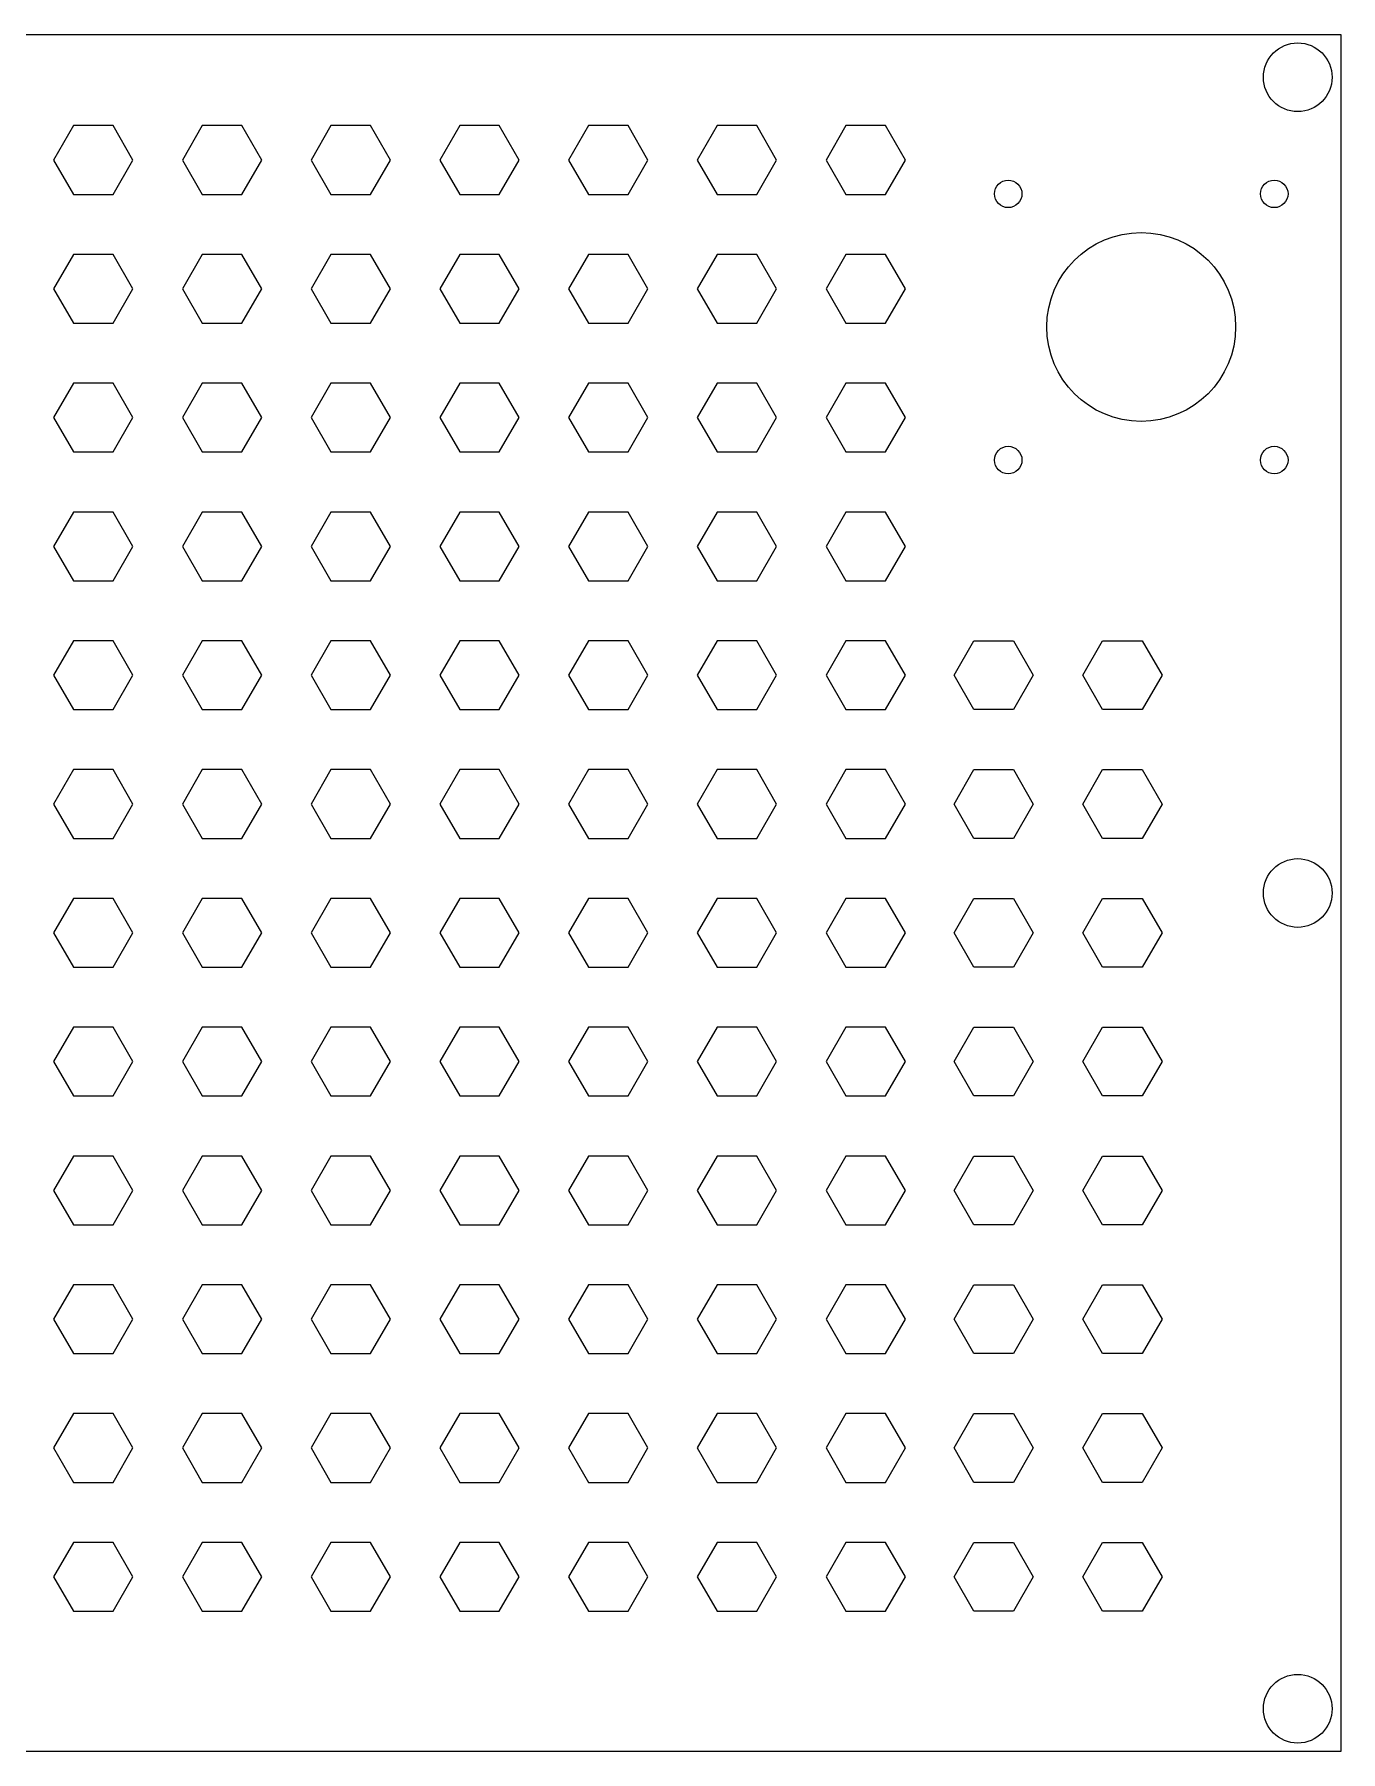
# Model space of a CAD drawing. Header units: millimetres. Extents: x -200 to 200, y -325 to -125.
# Drawn here: x 47.8 to 200, y -325 to -125 of the extents above; entities that cross this region are included whole.
import ezdxf

# ---------------------------------------------------------------- set-up
doc = ezdxf.new("R2010")
doc.units = ezdxf.units.MM
doc.layers.add('Shape2DView', color=7, linetype='CONTINUOUS')

msp = doc.modelspace()

# ---------------------------------------------------------------- linework, layer by layer
at = {"layer": 'Shape2DView'}
for p, q in [((-200, -125), (200, -125)), ((200, -125), (200, -325)), ((52.3512, -135.635), (50.0414, -139.635)), ((56.9702, -135.635), (52.3512, -135.635)), ((59.28, -139.635), (56.9702, -135.635)), ((67.3512, -135.635), (65.0414, -139.635)), ((71.9702, -135.635), (67.3512, -135.635)), ((74.28, -139.635), (71.9702, -135.635)), ((82.3512, -135.635), (80.0414, -139.635)), ((86.9702, -135.635), (82.3512, -135.635)), ((89.28, -139.635), (86.9702, -135.635)), ((97.3512, -135.635), (95.0414, -139.635)), ((101.97, -135.635), (97.3512, -135.635)), ((104.28, -139.635), (101.97, -135.635)), ((112.351, -135.635), (110.041, -139.635)), ((116.97, -135.635), (112.351, -135.635)), ((119.28, -139.635), (116.97, -135.635)), ((127.351, -135.635), (125.041, -139.635)), ((131.97, -135.635), (127.351, -135.635)), ((134.28, -139.635), (131.97, -135.635)), ((142.351, -135.635), (140.041, -139.635)), ((146.97, -135.635), (142.351, -135.635)), ((149.28, -139.635), (146.97, -135.635)), ((50.0414, -139.635), (52.3512, -143.635)), ((56.9702, -143.635), (59.28, -139.635)), ((65.0414, -139.635), (67.3512, -143.635)), ((71.9702, -143.635), (74.28, -139.635)), ((80.0414, -139.635), (82.3512, -143.635)), ((86.9702, -143.635), (89.28, -139.635)), ((95.0414, -139.635), (97.3512, -143.635)), ((101.97, -143.635), (104.28, -139.635)), ((110.041, -139.635), (112.351, -143.635)), ((116.97, -143.635), (119.28, -139.635)), ((125.041, -139.635), (127.351, -143.635)), ((131.97, -143.635), (134.28, -139.635)), ((140.041, -139.635), (142.351, -143.635)), ((146.97, -143.635), (149.28, -139.635)), ((52.3512, -143.635), (56.9702, -143.635)), ((67.3512, -143.635), (71.9702, -143.635)), ((82.3512, -143.635), (86.9702, -143.635)), ((97.3512, -143.635), (101.97, -143.635)), ((112.351, -143.635), (116.97, -143.635)), ((127.351, -143.635), (131.97, -143.635)), ((142.351, -143.635), (146.97, -143.635)), ((52.3512, -150.635), (50.0414, -154.635)), ((56.9702, -150.635), (52.3512, -150.635)), ((59.28, -154.635), (56.9702, -150.635)), ((67.3512, -150.635), (65.0414, -154.635)), ((71.9702, -150.635), (67.3512, -150.635)), ((74.28, -154.635), (71.9702, -150.635)), ((82.3512, -150.635), (80.0414, -154.635)), ((86.9702, -150.635), (82.3512, -150.635)), ((89.28, -154.635), (86.9702, -150.635)), ((97.3512, -150.635), (95.0414, -154.635)), ((101.97, -150.635), (97.3512, -150.635)), ((104.28, -154.635), (101.97, -150.635)), ((112.351, -150.635), (110.041, -154.635)), ((116.97, -150.635), (112.351, -150.635)), ((119.28, -154.635), (116.97, -150.635)), ((127.351, -150.635), (125.041, -154.635)), ((131.97, -150.635), (127.351, -150.635)), ((134.28, -154.635), (131.97, -150.635)), ((142.351, -150.635), (140.041, -154.635)), ((146.97, -150.635), (142.351, -150.635)), ((149.28, -154.635), (146.97, -150.635)), ((50.0414, -154.635), (52.3512, -158.635)), ((56.9702, -158.635), (59.28, -154.635)), ((65.0414, -154.635), (67.3512, -158.635)), ((71.9702, -158.635), (74.28, -154.635)), ((80.0414, -154.635), (82.3512, -158.635)), ((86.9702, -158.635), (89.28, -154.635)), ((95.0414, -154.635), (97.3512, -158.635)), ((101.97, -158.635), (104.28, -154.635)), ((110.041, -154.635), (112.351, -158.635)), ((116.97, -158.635), (119.28, -154.635)), ((125.041, -154.635), (127.351, -158.635)), ((131.97, -158.635), (134.28, -154.635)), ((140.041, -154.635), (142.351, -158.635)), ((146.97, -158.635), (149.28, -154.635)), ((52.3512, -158.635), (56.9702, -158.635)), ((67.3512, -158.635), (71.9702, -158.635)), ((82.3512, -158.635), (86.9702, -158.635)), ((97.3512, -158.635), (101.97, -158.635)), ((112.351, -158.635), (116.97, -158.635)), ((127.351, -158.635), (131.97, -158.635)), ((142.351, -158.635), (146.97, -158.635)), ((52.3512, -165.635), (50.0414, -169.635)), ((56.9702, -165.635), (52.3512, -165.635)), ((59.28, -169.635), (56.9702, -165.635)), ((67.3512, -165.635), (65.0414, -169.635)), ((71.9702, -165.635), (67.3512, -165.635)), ((74.28, -169.635), (71.9702, -165.635)), ((82.3512, -165.635), (80.0414, -169.635)), ((86.9702, -165.635), (82.3512, -165.635)), ((89.28, -169.635), (86.9702, -165.635)), ((97.3512, -165.635), (95.0414, -169.635)), ((101.97, -165.635), (97.3512, -165.635)), ((104.28, -169.635), (101.97, -165.635)), ((112.351, -165.635), (110.041, -169.635)), ((116.97, -165.635), (112.351, -165.635)), ((119.28, -169.635), (116.97, -165.635)), ((127.351, -165.635), (125.041, -169.635)), ((131.97, -165.635), (127.351, -165.635)), ((134.28, -169.635), (131.97, -165.635)), ((142.351, -165.635), (140.041, -169.635)), ((146.97, -165.635), (142.351, -165.635)), ((149.28, -169.635), (146.97, -165.635)), ((50.0414, -169.635), (52.3512, -173.635)), ((56.9702, -173.635), (59.28, -169.635)), ((65.0414, -169.635), (67.3512, -173.635)), ((71.9702, -173.635), (74.28, -169.635)), ((80.0414, -169.635), (82.3512, -173.635)), ((86.9702, -173.635), (89.28, -169.635)), ((95.0414, -169.635), (97.3512, -173.635)), ((101.97, -173.635), (104.28, -169.635)), ((110.041, -169.635), (112.351, -173.635)), ((116.97, -173.635), (119.28, -169.635)), ((125.041, -169.635), (127.351, -173.635)), ((131.97, -173.635), (134.28, -169.635)), ((140.041, -169.635), (142.351, -173.635)), ((146.97, -173.635), (149.28, -169.635)), ((52.3512, -173.635), (56.9702, -173.635)), ((67.3512, -173.635), (71.9702, -173.635)), ((82.3512, -173.635), (86.9702, -173.635)), ((97.3512, -173.635), (101.97, -173.635)), ((112.351, -173.635), (116.97, -173.635)), ((127.351, -173.635), (131.97, -173.635)), ((142.351, -173.635), (146.97, -173.635)), ((52.3512, -180.635), (50.0414, -184.635)), ((56.9702, -180.635), (52.3512, -180.635)), ((59.28, -184.635), (56.9702, -180.635)), ((67.3512, -180.635), (65.0414, -184.635)), ((71.9702, -180.635), (67.3512, -180.635)), ((74.28, -184.635), (71.9702, -180.635)), ((82.3512, -180.635), (80.0414, -184.635)), ((86.9702, -180.635), (82.3512, -180.635)), ((89.28, -184.635), (86.9702, -180.635)), ((97.3512, -180.635), (95.0414, -184.635)), ((101.97, -180.635), (97.3512, -180.635)), ((104.28, -184.635), (101.97, -180.635)), ((112.351, -180.635), (110.041, -184.635)), ((116.97, -180.635), (112.351, -180.635)), ((119.28, -184.635), (116.97, -180.635)), ((127.351, -180.635), (125.041, -184.635)), ((131.97, -180.635), (127.351, -180.635)), ((134.28, -184.635), (131.97, -180.635)), ((142.351, -180.635), (140.041, -184.635)), ((146.97, -180.635), (142.351, -180.635)), ((149.28, -184.635), (146.97, -180.635)), ((50.0414, -184.635), (52.3512, -188.635)), ((56.9702, -188.635), (59.28, -184.635)), ((65.0414, -184.635), (67.3512, -188.635)), ((71.9702, -188.635), (74.28, -184.635)), ((80.0414, -184.635), (82.3512, -188.635)), ((86.9702, -188.635), (89.28, -184.635)), ((95.0414, -184.635), (97.3512, -188.635)), ((101.97, -188.635), (104.28, -184.635)), ((110.041, -184.635), (112.351, -188.635)), ((116.97, -188.635), (119.28, -184.635)), ((125.041, -184.635), (127.351, -188.635)), ((131.97, -188.635), (134.28, -184.635)), ((140.041, -184.635), (142.351, -188.635)), ((146.97, -188.635), (149.28, -184.635)), ((52.3512, -188.635), (56.9702, -188.635)), ((67.3512, -188.635), (71.9702, -188.635)), ((82.3512, -188.635), (86.9702, -188.635)), ((97.3512, -188.635), (101.97, -188.635)), ((112.351, -188.635), (116.97, -188.635)), ((127.351, -188.635), (131.97, -188.635)), ((142.351, -188.635), (146.97, -188.635)), ((52.3512, -195.635), (50.0414, -199.635)), ((56.9702, -195.635), (52.3512, -195.635)), ((59.28, -199.635), (56.9702, -195.635)), ((67.3512, -195.635), (65.0414, -199.635)), ((71.9702, -195.635), (67.3512, -195.635)), ((74.28, -199.635), (71.9702, -195.635)), ((82.3512, -195.635), (80.0414, -199.635)), ((86.9702, -195.635), (82.3512, -195.635)), ((89.28, -199.635), (86.9702, -195.635)), ((97.3512, -195.635), (95.0414, -199.635)), ((101.97, -195.635), (97.3512, -195.635)), ((104.28, -199.635), (101.97, -195.635)), ((112.351, -195.635), (110.041, -199.635)), ((116.97, -195.635), (112.351, -195.635)), ((119.28, -199.635), (116.97, -195.635)), ((127.351, -195.635), (125.041, -199.635)), ((131.97, -195.635), (127.351, -195.635)), ((134.28, -199.635), (131.97, -195.635)), ((142.351, -195.635), (140.041, -199.635)), ((146.97, -195.635), (142.351, -195.635)), ((149.28, -199.635), (146.97, -195.635)), ((154.951, -199.635), (157.261, -195.635)), ((157.261, -195.635), (161.88, -195.635)), ((161.88, -195.635), (164.19, -199.635)), ((169.951, -199.635), (172.261, -195.635)), ((172.261, -195.635), (176.88, -195.635)), ((176.88, -195.635), (179.19, -199.635)), ((50.0414, -199.635), (52.3512, -203.635)), ((56.9702, -203.635), (59.28, -199.635)), ((65.0414, -199.635), (67.3512, -203.635)), ((71.9702, -203.635), (74.28, -199.635)), ((80.0414, -199.635), (82.3512, -203.635)), ((86.9702, -203.635), (89.28, -199.635)), ((95.0414, -199.635), (97.3512, -203.635)), ((101.97, -203.635), (104.28, -199.635)), ((110.041, -199.635), (112.351, -203.635)), ((116.97, -203.635), (119.28, -199.635)), ((125.041, -199.635), (127.351, -203.635)), ((131.97, -203.635), (134.28, -199.635)), ((140.041, -199.635), (142.351, -203.635)), ((146.97, -203.635), (149.28, -199.635)), ((157.261, -203.635), (154.951, -199.635)), ((164.19, -199.635), (161.88, -203.635)), ((172.261, -203.635), (169.951, -199.635)), ((179.19, -199.635), (176.88, -203.635)), ((52.3512, -203.635), (56.9702, -203.635)), ((67.3512, -203.635), (71.9702, -203.635)), ((82.3512, -203.635), (86.9702, -203.635)), ((97.3512, -203.635), (101.97, -203.635)), ((112.351, -203.635), (116.97, -203.635)), ((127.351, -203.635), (131.97, -203.635)), ((142.351, -203.635), (146.97, -203.635)), ((161.88, -203.635), (157.261, -203.635)), ((176.88, -203.635), (172.261, -203.635)), ((52.3512, -210.635), (50.0414, -214.635)), ((56.9702, -210.635), (52.3512, -210.635)), ((59.28, -214.635), (56.9702, -210.635)), ((67.3512, -210.635), (65.0414, -214.635)), ((71.9702, -210.635), (67.3512, -210.635)), ((74.28, -214.635), (71.9702, -210.635)), ((82.3512, -210.635), (80.0414, -214.635)), ((86.9702, -210.635), (82.3512, -210.635)), ((89.28, -214.635), (86.9702, -210.635)), ((97.3512, -210.635), (95.0414, -214.635)), ((101.97, -210.635), (97.3512, -210.635)), ((104.28, -214.635), (101.97, -210.635)), ((112.351, -210.635), (110.041, -214.635)), ((116.97, -210.635), (112.351, -210.635)), ((119.28, -214.635), (116.97, -210.635)), ((127.351, -210.635), (125.041, -214.635)), ((131.97, -210.635), (127.351, -210.635)), ((134.28, -214.635), (131.97, -210.635)), ((142.351, -210.635), (140.041, -214.635)), ((146.97, -210.635), (142.351, -210.635)), ((149.28, -214.635), (146.97, -210.635)), ((154.951, -214.635), (157.261, -210.635)), ((157.261, -210.635), (161.88, -210.635)), ((161.88, -210.635), (164.19, -214.635)), ((169.951, -214.635), (172.261, -210.635)), ((172.261, -210.635), (176.88, -210.635)), ((176.88, -210.635), (179.19, -214.635)), ((50.0414, -214.635), (52.3512, -218.635)), ((56.9702, -218.635), (59.28, -214.635)), ((65.0414, -214.635), (67.3512, -218.635)), ((71.9702, -218.635), (74.28, -214.635)), ((80.0414, -214.635), (82.3512, -218.635)), ((86.9702, -218.635), (89.28, -214.635)), ((95.0414, -214.635), (97.3512, -218.635)), ((101.97, -218.635), (104.28, -214.635)), ((110.041, -214.635), (112.351, -218.635)), ((116.97, -218.635), (119.28, -214.635)), ((125.041, -214.635), (127.351, -218.635)), ((131.97, -218.635), (134.28, -214.635)), ((140.041, -214.635), (142.351, -218.635)), ((146.97, -218.635), (149.28, -214.635)), ((157.261, -218.635), (154.951, -214.635)), ((164.19, -214.635), (161.88, -218.635)), ((172.261, -218.635), (169.951, -214.635)), ((179.19, -214.635), (176.88, -218.635)), ((52.3512, -218.635), (56.9702, -218.635)), ((67.3512, -218.635), (71.9702, -218.635)), ((82.3512, -218.635), (86.9702, -218.635)), ((97.3512, -218.635), (101.97, -218.635)), ((112.351, -218.635), (116.97, -218.635)), ((127.351, -218.635), (131.97, -218.635)), ((142.351, -218.635), (146.97, -218.635)), ((161.88, -218.635), (157.261, -218.635)), ((176.88, -218.635), (172.261, -218.635)), ((52.3512, -225.635), (50.0414, -229.635)), ((56.9702, -225.635), (52.3512, -225.635)), ((59.28, -229.635), (56.9702, -225.635)), ((67.3512, -225.635), (65.0414, -229.635)), ((71.9702, -225.635), (67.3512, -225.635)), ((74.28, -229.635), (71.9702, -225.635)), ((82.3512, -225.635), (80.0414, -229.635)), ((86.9702, -225.635), (82.3512, -225.635)), ((89.28, -229.635), (86.9702, -225.635)), ((97.3512, -225.635), (95.0414, -229.635)), ((101.97, -225.635), (97.3512, -225.635)), ((104.28, -229.635), (101.97, -225.635)), ((112.351, -225.635), (110.041, -229.635)), ((116.97, -225.635), (112.351, -225.635)), ((119.28, -229.635), (116.97, -225.635)), ((127.351, -225.635), (125.041, -229.635)), ((131.97, -225.635), (127.351, -225.635)), ((134.28, -229.635), (131.97, -225.635)), ((142.351, -225.635), (140.041, -229.635)), ((146.97, -225.635), (142.351, -225.635)), ((149.28, -229.635), (146.97, -225.635)), ((154.951, -229.635), (157.261, -225.635)), ((157.261, -225.635), (161.88, -225.635)), ((161.88, -225.635), (164.19, -229.635)), ((169.951, -229.635), (172.261, -225.635)), ((172.261, -225.635), (176.88, -225.635)), ((176.88, -225.635), (179.19, -229.635)), ((50.0414, -229.635), (52.3512, -233.635)), ((56.9702, -233.635), (59.28, -229.635)), ((65.0414, -229.635), (67.3512, -233.635)), ((71.9702, -233.635), (74.28, -229.635)), ((80.0414, -229.635), (82.3512, -233.635)), ((86.9702, -233.635), (89.28, -229.635)), ((95.0414, -229.635), (97.3512, -233.635)), ((101.97, -233.635), (104.28, -229.635)), ((110.041, -229.635), (112.351, -233.635)), ((116.97, -233.635), (119.28, -229.635)), ((125.041, -229.635), (127.351, -233.635)), ((131.97, -233.635), (134.28, -229.635)), ((140.041, -229.635), (142.351, -233.635)), ((146.97, -233.635), (149.28, -229.635)), ((157.261, -233.635), (154.951, -229.635)), ((164.19, -229.635), (161.88, -233.635)), ((172.261, -233.635), (169.951, -229.635)), ((179.19, -229.635), (176.88, -233.635)), ((52.3512, -233.635), (56.9702, -233.635)), ((67.3512, -233.635), (71.9702, -233.635)), ((82.3512, -233.635), (86.9702, -233.635)), ((97.3512, -233.635), (101.97, -233.635)), ((112.351, -233.635), (116.97, -233.635)), ((127.351, -233.635), (131.97, -233.635)), ((142.351, -233.635), (146.97, -233.635)), ((161.88, -233.635), (157.261, -233.635)), ((176.88, -233.635), (172.261, -233.635)), ((52.3512, -240.635), (50.0414, -244.635)), ((56.9702, -240.635), (52.3512, -240.635)), ((59.28, -244.635), (56.9702, -240.635)), ((67.3512, -240.635), (65.0414, -244.635)), ((71.9702, -240.635), (67.3512, -240.635)), ((74.28, -244.635), (71.9702, -240.635)), ((82.3512, -240.635), (80.0414, -244.635)), ((86.9702, -240.635), (82.3512, -240.635)), ((89.28, -244.635), (86.9702, -240.635)), ((97.3512, -240.635), (95.0414, -244.635)), ((101.97, -240.635), (97.3512, -240.635)), ((104.28, -244.635), (101.97, -240.635)), ((112.351, -240.635), (110.041, -244.635)), ((116.97, -240.635), (112.351, -240.635)), ((119.28, -244.635), (116.97, -240.635)), ((127.351, -240.635), (125.041, -244.635)), ((131.97, -240.635), (127.351, -240.635)), ((134.28, -244.635), (131.97, -240.635)), ((142.351, -240.635), (140.041, -244.635)), ((146.97, -240.635), (142.351, -240.635)), ((149.28, -244.635), (146.97, -240.635)), ((154.951, -244.635), (157.261, -240.635)), ((157.261, -240.635), (161.88, -240.635)), ((161.88, -240.635), (164.19, -244.635)), ((169.951, -244.635), (172.261, -240.635)), ((172.261, -240.635), (176.88, -240.635)), ((176.88, -240.635), (179.19, -244.635)), ((50.0414, -244.635), (52.3512, -248.635)), ((56.9702, -248.635), (59.28, -244.635)), ((65.0414, -244.635), (67.3512, -248.635)), ((71.9702, -248.635), (74.28, -244.635)), ((80.0414, -244.635), (82.3512, -248.635)), ((86.9702, -248.635), (89.28, -244.635)), ((95.0414, -244.635), (97.3512, -248.635)), ((101.97, -248.635), (104.28, -244.635)), ((110.041, -244.635), (112.351, -248.635)), ((116.97, -248.635), (119.28, -244.635)), ((125.041, -244.635), (127.351, -248.635)), ((131.97, -248.635), (134.28, -244.635)), ((140.041, -244.635), (142.351, -248.635)), ((146.97, -248.635), (149.28, -244.635)), ((157.261, -248.635), (154.951, -244.635)), ((164.19, -244.635), (161.88, -248.635)), ((172.261, -248.635), (169.951, -244.635)), ((179.19, -244.635), (176.88, -248.635)), ((52.3512, -248.635), (56.9702, -248.635)), ((67.3512, -248.635), (71.9702, -248.635)), ((82.3512, -248.635), (86.9702, -248.635)), ((97.3512, -248.635), (101.97, -248.635)), ((112.351, -248.635), (116.97, -248.635)), ((127.351, -248.635), (131.97, -248.635)), ((142.351, -248.635), (146.97, -248.635)), ((161.88, -248.635), (157.261, -248.635)), ((176.88, -248.635), (172.261, -248.635)), ((52.3512, -255.635), (50.0414, -259.635)), ((56.9702, -255.635), (52.3512, -255.635)), ((59.28, -259.635), (56.9702, -255.635)), ((67.3512, -255.635), (65.0414, -259.635)), ((71.9702, -255.635), (67.3512, -255.635)), ((74.28, -259.635), (71.9702, -255.635)), ((82.3512, -255.635), (80.0414, -259.635)), ((86.9702, -255.635), (82.3512, -255.635)), ((89.28, -259.635), (86.9702, -255.635)), ((97.3512, -255.635), (95.0414, -259.635)), ((101.97, -255.635), (97.3512, -255.635)), ((104.28, -259.635), (101.97, -255.635)), ((112.351, -255.635), (110.041, -259.635)), ((116.97, -255.635), (112.351, -255.635)), ((119.28, -259.635), (116.97, -255.635)), ((127.351, -255.635), (125.041, -259.635)), ((131.97, -255.635), (127.351, -255.635)), ((134.28, -259.635), (131.97, -255.635)), ((142.351, -255.635), (140.041, -259.635)), ((146.97, -255.635), (142.351, -255.635)), ((149.28, -259.635), (146.97, -255.635)), ((154.951, -259.635), (157.261, -255.635)), ((157.261, -255.635), (161.88, -255.635)), ((161.88, -255.635), (164.19, -259.635)), ((169.951, -259.635), (172.261, -255.635)), ((172.261, -255.635), (176.88, -255.635)), ((176.88, -255.635), (179.19, -259.635)), ((50.0414, -259.635), (52.3512, -263.635)), ((56.9702, -263.635), (59.28, -259.635)), ((65.0414, -259.635), (67.3512, -263.635)), ((71.9702, -263.635), (74.28, -259.635)), ((80.0414, -259.635), (82.3512, -263.635)), ((86.9702, -263.635), (89.28, -259.635)), ((95.0414, -259.635), (97.3512, -263.635)), ((101.97, -263.635), (104.28, -259.635)), ((110.041, -259.635), (112.351, -263.635)), ((116.97, -263.635), (119.28, -259.635)), ((125.041, -259.635), (127.351, -263.635)), ((131.97, -263.635), (134.28, -259.635)), ((140.041, -259.635), (142.351, -263.635)), ((146.97, -263.635), (149.28, -259.635)), ((157.261, -263.635), (154.951, -259.635)), ((164.19, -259.635), (161.88, -263.635)), ((172.261, -263.635), (169.951, -259.635)), ((179.19, -259.635), (176.88, -263.635)), ((52.3512, -263.635), (56.9702, -263.635)), ((67.3512, -263.635), (71.9702, -263.635)), ((82.3512, -263.635), (86.9702, -263.635)), ((97.3512, -263.635), (101.97, -263.635)), ((112.351, -263.635), (116.97, -263.635)), ((127.351, -263.635), (131.97, -263.635)), ((142.351, -263.635), (146.97, -263.635)), ((161.88, -263.635), (157.261, -263.635)), ((176.88, -263.635), (172.261, -263.635)), ((52.3512, -270.635), (50.0414, -274.635)), ((56.9702, -270.635), (52.3512, -270.635)), ((59.28, -274.635), (56.9702, -270.635)), ((67.3512, -270.635), (65.0414, -274.635)), ((71.9702, -270.635), (67.3512, -270.635)), ((74.28, -274.635), (71.9702, -270.635)), ((82.3512, -270.635), (80.0414, -274.635)), ((86.9702, -270.635), (82.3512, -270.635)), ((89.28, -274.635), (86.9702, -270.635)), ((97.3512, -270.635), (95.0414, -274.635)), ((101.97, -270.635), (97.3512, -270.635)), ((104.28, -274.635), (101.97, -270.635)), ((112.351, -270.635), (110.041, -274.635)), ((116.97, -270.635), (112.351, -270.635)), ((119.28, -274.635), (116.97, -270.635)), ((127.351, -270.635), (125.041, -274.635)), ((131.97, -270.635), (127.351, -270.635)), ((134.28, -274.635), (131.97, -270.635)), ((142.351, -270.635), (140.041, -274.635)), ((146.97, -270.635), (142.351, -270.635)), ((149.28, -274.635), (146.97, -270.635)), ((154.951, -274.635), (157.261, -270.635)), ((157.261, -270.635), (161.88, -270.635)), ((161.88, -270.635), (164.19, -274.635)), ((169.951, -274.635), (172.261, -270.635)), ((172.261, -270.635), (176.88, -270.635)), ((176.88, -270.635), (179.19, -274.635)), ((50.0414, -274.635), (52.3512, -278.635)), ((56.9702, -278.635), (59.28, -274.635)), ((65.0414, -274.635), (67.3512, -278.635)), ((71.9702, -278.635), (74.28, -274.635)), ((80.0414, -274.635), (82.3512, -278.635)), ((86.9702, -278.635), (89.28, -274.635)), ((95.0414, -274.635), (97.3512, -278.635)), ((101.97, -278.635), (104.28, -274.635)), ((110.041, -274.635), (112.351, -278.635)), ((116.97, -278.635), (119.28, -274.635)), ((125.041, -274.635), (127.351, -278.635)), ((131.97, -278.635), (134.28, -274.635)), ((140.041, -274.635), (142.351, -278.635)), ((146.97, -278.635), (149.28, -274.635)), ((157.261, -278.635), (154.951, -274.635)), ((164.19, -274.635), (161.88, -278.635)), ((172.261, -278.635), (169.951, -274.635)), ((179.19, -274.635), (176.88, -278.635)), ((52.3512, -278.635), (56.9702, -278.635)), ((67.3512, -278.635), (71.9702, -278.635)), ((82.3512, -278.635), (86.9702, -278.635)), ((97.3512, -278.635), (101.97, -278.635)), ((112.351, -278.635), (116.97, -278.635)), ((127.351, -278.635), (131.97, -278.635)), ((142.351, -278.635), (146.97, -278.635)), ((161.88, -278.635), (157.261, -278.635)), ((176.88, -278.635), (172.261, -278.635)), ((52.3512, -285.635), (50.0414, -289.635)), ((56.9702, -285.635), (52.3512, -285.635)), ((59.28, -289.635), (56.9702, -285.635)), ((67.3512, -285.635), (65.0414, -289.635)), ((71.9702, -285.635), (67.3512, -285.635)), ((74.28, -289.635), (71.9702, -285.635)), ((82.3512, -285.635), (80.0414, -289.635)), ((86.9702, -285.635), (82.3512, -285.635)), ((89.28, -289.635), (86.9702, -285.635)), ((97.3512, -285.635), (95.0414, -289.635)), ((101.97, -285.635), (97.3512, -285.635)), ((104.28, -289.635), (101.97, -285.635)), ((112.351, -285.635), (110.041, -289.635)), ((116.97, -285.635), (112.351, -285.635)), ((119.28, -289.635), (116.97, -285.635)), ((127.351, -285.635), (125.041, -289.635)), ((131.97, -285.635), (127.351, -285.635)), ((134.28, -289.635), (131.97, -285.635)), ((142.351, -285.635), (140.041, -289.635)), ((146.97, -285.635), (142.351, -285.635)), ((149.28, -289.635), (146.97, -285.635)), ((154.951, -289.635), (157.261, -285.635)), ((157.261, -285.635), (161.88, -285.635)), ((161.88, -285.635), (164.19, -289.635)), ((169.951, -289.635), (172.261, -285.635)), ((172.261, -285.635), (176.88, -285.635)), ((176.88, -285.635), (179.19, -289.635)), ((50.0414, -289.635), (52.3512, -293.635)), ((56.9702, -293.635), (59.28, -289.635)), ((65.0414, -289.635), (67.3512, -293.635)), ((71.9702, -293.635), (74.28, -289.635)), ((80.0414, -289.635), (82.3512, -293.635)), ((86.9702, -293.635), (89.28, -289.635)), ((95.0414, -289.635), (97.3512, -293.635)), ((101.97, -293.635), (104.28, -289.635)), ((110.041, -289.635), (112.351, -293.635)), ((116.97, -293.635), (119.28, -289.635)), ((125.041, -289.635), (127.351, -293.635)), ((131.97, -293.635), (134.28, -289.635)), ((140.041, -289.635), (142.351, -293.635)), ((146.97, -293.635), (149.28, -289.635)), ((157.261, -293.635), (154.951, -289.635)), ((164.19, -289.635), (161.88, -293.635)), ((172.261, -293.635), (169.951, -289.635)), ((179.19, -289.635), (176.88, -293.635)), ((52.3512, -293.635), (56.9702, -293.635)), ((67.3512, -293.635), (71.9702, -293.635)), ((82.3512, -293.635), (86.9702, -293.635)), ((97.3512, -293.635), (101.97, -293.635)), ((112.351, -293.635), (116.97, -293.635)), ((127.351, -293.635), (131.97, -293.635)), ((142.351, -293.635), (146.97, -293.635)), ((161.88, -293.635), (157.261, -293.635)), ((176.88, -293.635), (172.261, -293.635)), ((52.3512, -300.635), (50.0414, -304.635)), ((56.9702, -300.635), (52.3512, -300.635)), ((59.28, -304.635), (56.9702, -300.635)), ((67.3512, -300.635), (65.0414, -304.635)), ((71.9702, -300.635), (67.3512, -300.635)), ((74.28, -304.635), (71.9702, -300.635)), ((82.3512, -300.635), (80.0414, -304.635)), ((86.9702, -300.635), (82.3512, -300.635)), ((89.28, -304.635), (86.9702, -300.635)), ((97.3512, -300.635), (95.0414, -304.635)), ((101.97, -300.635), (97.3512, -300.635)), ((104.28, -304.635), (101.97, -300.635)), ((112.351, -300.635), (110.041, -304.635)), ((116.97, -300.635), (112.351, -300.635)), ((119.28, -304.635), (116.97, -300.635)), ((127.351, -300.635), (125.041, -304.635)), ((131.97, -300.635), (127.351, -300.635)), ((134.28, -304.635), (131.97, -300.635)), ((142.351, -300.635), (140.041, -304.635)), ((146.97, -300.635), (142.351, -300.635)), ((149.28, -304.635), (146.97, -300.635)), ((154.951, -304.635), (157.261, -300.635)), ((157.261, -300.635), (161.88, -300.635)), ((161.88, -300.635), (164.19, -304.635)), ((169.951, -304.635), (172.261, -300.635)), ((172.261, -300.635), (176.88, -300.635)), ((176.88, -300.635), (179.19, -304.635)), ((50.0414, -304.635), (52.3512, -308.635)), ((56.9702, -308.635), (59.28, -304.635)), ((65.0414, -304.635), (67.3512, -308.635)), ((71.9702, -308.635), (74.28, -304.635)), ((80.0414, -304.635), (82.3512, -308.635)), ((86.9702, -308.635), (89.28, -304.635)), ((95.0414, -304.635), (97.3512, -308.635)), ((101.97, -308.635), (104.28, -304.635)), ((110.041, -304.635), (112.351, -308.635)), ((116.97, -308.635), (119.28, -304.635)), ((125.041, -304.635), (127.351, -308.635)), ((131.97, -308.635), (134.28, -304.635)), ((140.041, -304.635), (142.351, -308.635)), ((146.97, -308.635), (149.28, -304.635)), ((157.261, -308.635), (154.951, -304.635)), ((164.19, -304.635), (161.88, -308.635)), ((172.261, -308.635), (169.951, -304.635)), ((179.19, -304.635), (176.88, -308.635)), ((52.3512, -308.635), (56.9702, -308.635)), ((67.3512, -308.635), (71.9702, -308.635)), ((82.3512, -308.635), (86.9702, -308.635)), ((97.3512, -308.635), (101.97, -308.635)), ((112.351, -308.635), (116.97, -308.635)), ((127.351, -308.635), (131.97, -308.635)), ((142.351, -308.635), (146.97, -308.635)), ((161.88, -308.635), (157.261, -308.635)), ((176.88, -308.635), (172.261, -308.635)), ((200, -325), (-200, -325))]:
    msp.add_line(p, q, dxfattribs=at)
for centre, radius in [((195, -130), 4), ((161.264, -143.579), 1.6), ((192.264, -143.579), 1.6), ((176.764, -159.079), 11), ((161.264, -174.579), 1.6), ((192.264, -174.579), 1.6), ((195, -225), 4), ((195, -320), 4)]:
    msp.add_circle(centre, radius, dxfattribs=at)

doc.saveas('drawing.dxf')
